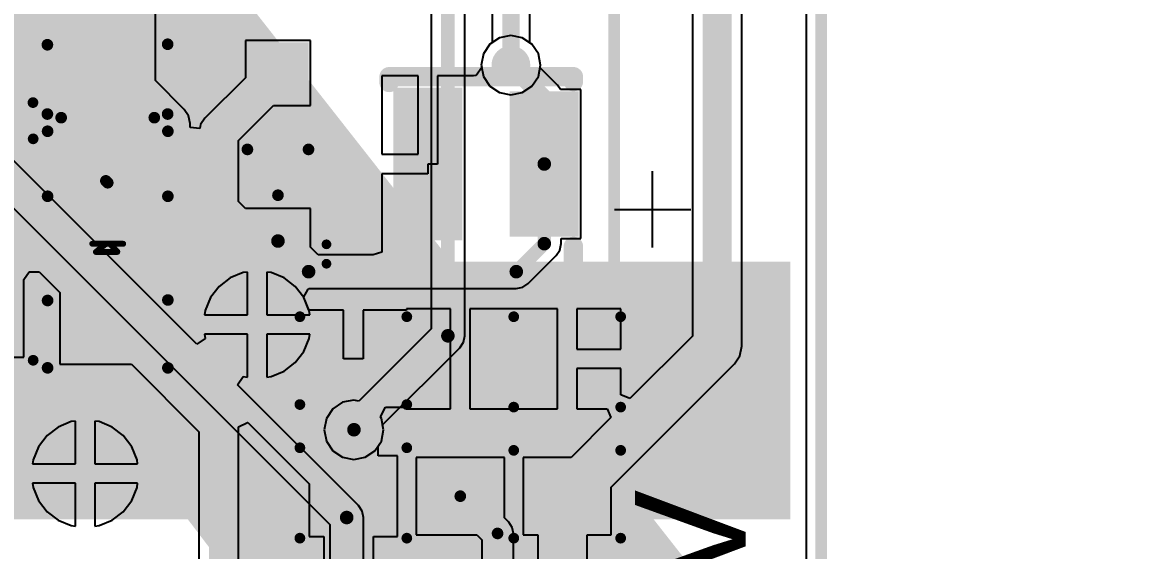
# Model space of a CAD drawing. Header units: millimetres. Extents: x -0.78 to 0.93, y -0.37 to 1.4.
# Drawn here: x 0.35 to 0.928, y 0.11 to 0.382 of the extents above; entities that cross this region are included whole.
import ezdxf

# ---------------------------------------------------------------- set-up
doc = ezdxf.new("R2010")
doc.units = ezdxf.units.MM
doc.header["$MEASUREMENT"] = 0
for name, color, linetype in [('BottomLayer', 5, 'Continuous'), ('BottomOverlay', 54, 'Continuous'), ('BottomSolder', 6, 'Continuous'), ('TopLayer', 1, 'Continuous'), ('TopOverlay', 2, 'Continuous'), ('TopSolder', 216, 'Continuous'), ('ViaHoleLayer', 16, 'Continuous')]:
    doc.layers.add(name, color=color, linetype=linetype)

# ---------------------------------------------------------------- blocks, each defined once
blk = doc.blocks.new('0603__B_6')
at = {"layer": 'BottomLayer'}
for points in [[(-0.05043, 0.01772), (-0.02043, 0.01772), (-0.02043, -0.01772), (-0.05043, -0.01772)], [(0.01969, 0.01772), (0.05118, 0.01772), (0.05118, -0.01772), (0.01969, -0.01772)]]:
    blk.add_hatch(color=5, dxfattribs=at).paths.add_polyline_path(points)
at = {"layer": 'BottomSolder'}
for points in [[(-0.05443, 0.02172), (-0.01643, 0.02172), (-0.01643, -0.02172), (-0.05443, -0.02172)], [(0.01569, 0.02172), (0.05518, 0.02172), (0.05518, -0.02172), (0.01569, -0.02172)]]:
    blk.add_hatch(color=6, dxfattribs=at).paths.add_polyline_path(points)
at = {"layer": 'BottomOverlay', "const_width": 0.00551}
for points in [[(-0.05709, 0.02756), (-0.05709, -0.02756)], [(-0.05709, 0.02756), (0.05709, 0.02756)], [(0.05709, 0.02756), (0.05709, -0.02756)], [(-0.05709, -0.02756), (0.05709, -0.02756)]]:
    blk.add_lwpolyline(points, dxfattribs=at)
at = {"layer": 'BottomOverlay', "const_width": 0.00276}
for points in [[(-0.05847, 0.02756, 1), (-0.05571, 0.02756, 1)], [(-0.05847, 0.02756, 1), (-0.05571, 0.02756, 1)], [(0.05571, 0.02756, 1), (0.05847, 0.02756, 1)], [(0.05571, 0.02756, 1), (0.05847, 0.02756, 1)], [(-0.05847, -0.02756, 1), (-0.05571, -0.02756, 1)], [(-0.05847, -0.02756, 1), (-0.05571, -0.02756, 1)], [(0.05571, -0.02756, 1), (0.05847, -0.02756, 1)], [(0.05571, -0.02756, 1), (0.05847, -0.02756, 1)]]:
    blk.add_lwpolyline(points, format="xyb", close=True, dxfattribs=at)
blk = doc.blocks.new('0603__B_7')
at = {"layer": 'BottomLayer'}
for points in [[(-0.05043, 0.01772), (-0.02043, 0.01772), (-0.02043, -0.01772), (-0.05043, -0.01772)], [(0.01969, 0.01772), (0.05118, 0.01772), (0.05118, -0.01772), (0.01969, -0.01772)]]:
    blk.add_hatch(color=5, dxfattribs=at).paths.add_polyline_path(points)
at = {"layer": 'BottomSolder'}
for points in [[(-0.05443, 0.02172), (-0.01643, 0.02172), (-0.01643, -0.02172), (-0.05443, -0.02172)], [(0.01569, 0.02172), (0.05518, 0.02172), (0.05518, -0.02172), (0.01569, -0.02172)]]:
    blk.add_hatch(color=6, dxfattribs=at).paths.add_polyline_path(points)
at = {"layer": 'BottomOverlay', "const_width": 0.00551}
for points in [[(-0.05709, 0.02756), (-0.01181, 0.02756)], [(-0.05709, 0.02756), (-0.05709, -0.02756)], [(0.01047, 0.02756), (0.05709, 0.02756)], [(0.05709, 0.02756), (0.05709, -0.02756)], [(-0.05709, -0.02756), (-0.01181, -0.02756)], [(0.01047, -0.02756), (0.05709, -0.02756)]]:
    blk.add_lwpolyline(points, dxfattribs=at)
at = {"layer": 'BottomOverlay', "const_width": 0.00276}
for points in [[(-0.05847, 0.02756, 1), (-0.05571, 0.02756, 1)], [(-0.05847, 0.02756, 1), (-0.05571, 0.02756, 1)], [(-0.01319, 0.02756, 1), (-0.01043, 0.02756, 1)], [(0.0091, 0.02756, 1), (0.01185, 0.02756, 1)], [(0.05571, 0.02756, 1), (0.05847, 0.02756, 1)], [(0.05571, 0.02756, 1), (0.05847, 0.02756, 1)], [(-0.05847, -0.02756, 1), (-0.05571, -0.02756, 1)], [(-0.05847, -0.02756, 1), (-0.05571, -0.02756, 1)], [(-0.01319, -0.02756, 1), (-0.01043, -0.02756, 1)], [(0.0091, -0.02756, 1), (0.01185, -0.02756, 1)], [(0.05571, -0.02756, 1), (0.05847, -0.02756, 1)], [(0.05571, -0.02756, 1), (0.05847, -0.02756, 1)]]:
    blk.add_lwpolyline(points, format="xyb", close=True, dxfattribs=at)
blk = doc.blocks.new('0603__B_8')
at = {"layer": 'BottomLayer'}
for points in [[(-0.05043, 0.01772), (-0.02043, 0.01772), (-0.02043, -0.01772), (-0.05043, -0.01772)], [(0.01969, 0.01772), (0.05118, 0.01772), (0.05118, -0.01772), (0.01969, -0.01772)]]:
    blk.add_hatch(color=5, dxfattribs=at).paths.add_polyline_path(points)
at = {"layer": 'BottomSolder'}
for points in [[(-0.05443, 0.02172), (-0.01643, 0.02172), (-0.01643, -0.02172), (-0.05443, -0.02172)], [(0.01569, 0.02172), (0.05518, 0.02172), (0.05518, -0.02172), (0.01569, -0.02172)]]:
    blk.add_hatch(color=6, dxfattribs=at).paths.add_polyline_path(points)
at = {"layer": 'BottomOverlay', "const_width": 0.00551}
for points in [[(-0.05709, -0.02756), (-0.05709, 0.02756)], [(-0.01181, 0.02756), (-0.05709, 0.02756)], [(0.05709, 0.02756), (0.01047, 0.02756)], [(0.05709, -0.02756), (0.05709, 0.02756)], [(-0.01181, -0.02756), (-0.05709, -0.02756)], [(0.05709, -0.02756), (0.01047, -0.02756)]]:
    blk.add_lwpolyline(points, dxfattribs=at)
at = {"layer": 'BottomOverlay', "const_width": 0.00276}
for points in [[(-0.05847, 0.02756, 1), (-0.05571, 0.02756, 1)], [(-0.05847, 0.02756, 1), (-0.05571, 0.02756, 1)], [(-0.01319, 0.02756, 1), (-0.01043, 0.02756, 1)], [(0.0091, 0.02756, 1), (0.01185, 0.02756, 1)], [(0.05571, 0.02756, 1), (0.05847, 0.02756, 1)], [(0.05571, 0.02756, 1), (0.05847, 0.02756, 1)], [(-0.05847, -0.02756, 1), (-0.05571, -0.02756, 1)], [(-0.05847, -0.02756, 1), (-0.05571, -0.02756, 1)], [(-0.01319, -0.02756, 1), (-0.01043, -0.02756, 1)], [(0.0091, -0.02756, 1), (0.01185, -0.02756, 1)], [(0.05571, -0.02756, 1), (0.05847, -0.02756, 1)], [(0.05571, -0.02756, 1), (0.05847, -0.02756, 1)]]:
    blk.add_lwpolyline(points, format="xyb", close=True, dxfattribs=at)
blk = doc.blocks.new('SOD323_1N4148WS_B_31')
at = {"layer": 'BottomLayer'}
for points in [[(-0.05512, 0.01181), (-0.0315, 0.01181), (-0.0315, -0.01181), (-0.05512, -0.01181)], [(0.0315, 0.01181), (0.05512, 0.01181), (0.05512, -0.01181), (0.0315, -0.01181)]]:
    blk.add_hatch(color=5, dxfattribs=at).paths.add_polyline_path(points)
at = {"layer": 'BottomSolder'}
for points in [[(-0.05912, 0.01581), (-0.0275, 0.01581), (-0.0275, -0.01581), (-0.05912, -0.01581)], [(0.0275, 0.01581), (0.05912, 0.01581), (0.05912, -0.01581), (0.0275, -0.01581)]]:
    blk.add_hatch(color=6, dxfattribs=at).paths.add_polyline_path(points)
at = {"layer": 'BottomOverlay', "const_width": 0.006}
for points in [[(0.00394, 0.01575), (-0.01969, 0)], [(0.00394, 0.01575), (0.00394, -0.01575)], [(-0.01969, 0), (0.00394, -0.01575)]]:
    blk.add_lwpolyline(points, dxfattribs=at)
at = {"layer": 'BottomOverlay'}
for points, const_width in [([(0.00244, 0.01575, 1), (0.00544, 0.01575, 1)], 0.003), ([(0.00244, 0.01575, 1), (0.00544, 0.01575, 1)], 0.003), ([(-0.02118, 0, 1), (-0.01818, 0, 1)], 0.003), ([(-0.02118, 0, 1), (-0.01818, 0, 1)], 0.003), ([(0.00244, -0.01575, 1), (0.00544, -0.01575, 1)], 0.003), ([(0.00244, -0.01575, 1), (0.00544, -0.01575, 1)], 0.003), ([(-0.045, -0.025, 1), (-0.055, -0.025, 1)], 0.005), ([(-0.05625, -0.025, 1), (-0.05375, -0.025, 1)], 0.0025), ([(-0.04625, -0.025, 1), (-0.04375, -0.025, 1)], 0.0025)]:
    blk.add_lwpolyline(points, format="xyb", close=True, dxfattribs=dict(at, const_width=const_width))
blk = doc.blocks.new('MS621FE_FL11E_B_32')
at = {"layer": 'BottomLayer'}
for points in [[(0.1065, 0.04378), (0.17736, 0.04378), (0.17736, 0.01622), (0.1065, 0.01622)], [(0.10847, -0.01622), (0.17539, -0.01622), (0.17539, -0.04378), (0.10847, -0.04378)]]:
    blk.add_hatch(color=5, dxfattribs=at).paths.add_polyline_path(points)
at = {"layer": 'BottomSolder'}
for points in [[(0.1025, 0.04778), (0.18136, 0.04778), (0.18136, 0.01222), (0.1025, 0.01222)], [(0.10447, -0.01222), (0.17939, -0.01222), (0.17939, -0.04778), (0.10447, -0.04778)]]:
    blk.add_hatch(color=6, dxfattribs=at).paths.add_polyline_path(points)
at = {"layer": 'BottomOverlay'}
for p, q in [((0.11855, -0.06614), (0.11855, -0.1055)), ((0.09887, -0.08582), (0.13823, -0.08582))]:
    blk.add_line(p, q, dxfattribs=at)
at = {"layer": 'BottomOverlay', "const_width": 0.01}
for points in [[(0.06693, 0.05), (0.09989, 0.05)], [(0.18397, 0.05), (0.18693, 0.05)], [(0.18693, 0.05), (0.18693, -0.045)], [(0.07193, -0.045), (0.09933, -0.045)], [(0.09933, -0.045), (0.09945, -0.045)], [(0.18441, -0.045), (0.18693, -0.045)]]:
    blk.add_lwpolyline(points, dxfattribs=at)
at = {"layer": 'BottomOverlay', "const_width": 0.005}
for points in [[(0.06443, 0.05, 1), (0.06943, 0.05, 1)], [(0.09739, 0.05, 1), (0.10239, 0.05, 1)], [(0.18147, 0.05, 1), (0.18647, 0.05, 1)], [(0.18443, 0.05, 1), (0.18943, 0.05, 1)], [(0.18443, 0.05, 1), (0.18943, 0.05, 1)], [(0.06943, -0.045, 1), (0.07443, -0.045, 1)], [(0.09683, -0.045, 1), (0.10183, -0.045, 1)], [(0.09683, -0.045, 1), (0.10183, -0.045, 1)], [(0.09695, -0.045, 1), (0.10195, -0.045, 1)], [(0.18191, -0.045, 1), (0.18691, -0.045, 1)], [(0.18443, -0.045, 1), (0.18943, -0.045, 1)], [(0.18443, -0.045, 1), (0.18943, -0.045, 1)]]:
    blk.add_lwpolyline(points, format="xyb", close=True, dxfattribs=at)
blk = doc.blocks.new('1_69_OLED_38')
at = {"layer": 'TopOverlay', "const_width": 0.006}
for points in [[(0.76125, -0.41423), (0.76125, 0.88498)], [(0.65456, -0.25502), (0.65456, 0.80262)]]:
    blk.add_lwpolyline(points, dxfattribs=at)
blk = doc.blocks.new('0603LED_B_39')
at = {"layer": 'BottomLayer'}
for points in [[(-0.05512, 0.01969), (-0.01181, 0.01969), (-0.01181, -0.01969), (-0.05512, -0.01969)], [(0.01181, 0.01969), (0.05512, 0.01969), (0.05512, -0.01969), (0.01181, -0.01969)]]:
    blk.add_hatch(color=5, dxfattribs=at).paths.add_polyline_path(points)
at = {"layer": 'BottomSolder'}
for points in [[(-0.05912, 0.02369), (-0.00781, 0.02369), (-0.00781, -0.02369), (-0.05912, -0.02369)], [(0.00781, 0.02369), (0.05912, 0.02369), (0.05912, -0.02369), (0.00781, -0.02369)]]:
    blk.add_hatch(color=6, dxfattribs=at).paths.add_polyline_path(points)
at = {"layer": 'BottomOverlay'}
for points, const_width in [([(-0.062, 0.031), (-0.02727, 0.031)], 0.006), ([(-0.062, 0.031), (-0.062, -0.031)], 0.006), ([(0.02647, 0.031), (0.06, 0.031)], 0.006), ([(0.06, 0.031), (0.067, 0.024)], 0.006), ([(0.067, 0.024), (0.067, -0.024)], 0.006), ([(-0.00224, 0.00614), (0.00162, 0.00132)], 0.003), ([(-0.00224, 0.00614), (-0.00224, -0.00492)], 0.003), ([(0.002, 0.008), (0.002, -0.008)], 0.003), ([(0.00188, -0.00104), (-0.002, -0.00492)], 0.003), ([(0.067, -0.024), (0.06, -0.031)], 0.006), ([(-0.062, -0.031), (-0.027, -0.031)], 0.006), ([(0.02647, -0.031), (0.06, -0.031)], 0.006)]:
    blk.add_lwpolyline(points, dxfattribs=dict(at, const_width=const_width))
for points, const_width in [([(-0.0635, 0.031, 1), (-0.0605, 0.031, 1)], 0.003), ([(-0.0635, 0.031, 1), (-0.0605, 0.031, 1)], 0.003), ([(-0.02877, 0.031, 1), (-0.02577, 0.031, 1)], 0.003), ([(0.02497, 0.031, 1), (0.02797, 0.031, 1)], 0.003), ([(0.0585, 0.031, 1), (0.0615, 0.031, 1)], 0.003), ([(0.0585, 0.031, 1), (0.0615, 0.031, 1)], 0.003), ([(0.0655, 0.024, 1), (0.0685, 0.024, 1)], 0.003), ([(0.0655, 0.024, 1), (0.0685, 0.024, 1)], 0.003), ([(-0.00299, 0.00614, 1), (-0.00149, 0.00614, 1)], 0.0015), ([(-0.00299, 0.00614, 1), (-0.00149, 0.00614, 1)], 0.0015), ([(0.00125, 0.008, 1), (0.00275, 0.008, 1)], 0.0015), ([(0.00087, 0.00132, 1), (0.00237, 0.00132, 1)], 0.0015), ([(0.00113, -0.00104, 1), (0.00263, -0.00104, 1)], 0.0015), ([(-0.00299, -0.00492, 1), (-0.00149, -0.00492, 1)], 0.0015), ([(-0.00275, -0.00492, 1), (-0.00125, -0.00492, 1)], 0.0015), ([(0.00125, -0.008, 1), (0.00275, -0.008, 1)], 0.0015), ([(0.0655, -0.024, 1), (0.0685, -0.024, 1)], 0.003), ([(0.0655, -0.024, 1), (0.0685, -0.024, 1)], 0.003), ([(-0.0635, -0.031, 1), (-0.0605, -0.031, 1)], 0.003), ([(-0.0635, -0.031, 1), (-0.0605, -0.031, 1)], 0.003), ([(-0.0285, -0.031, 1), (-0.0255, -0.031, 1)], 0.003), ([(0.02497, -0.031, 1), (0.02797, -0.031, 1)], 0.003), ([(0.0585, -0.031, 1), (0.0615, -0.031, 1)], 0.003), ([(0.0585, -0.031, 1), (0.0615, -0.031, 1)], 0.003)]:
    blk.add_lwpolyline(points, format="xyb", close=True, dxfattribs=dict(at, const_width=const_width))
blk = doc.blocks.new('0603R_B_40')
at = {"layer": 'BottomLayer'}
for points in [[(-0.05043, 0.01772), (-0.02043, 0.01772), (-0.02043, -0.01772), (-0.05043, -0.01772)], [(0.01969, 0.01772), (0.05118, 0.01772), (0.05118, -0.01772), (0.01969, -0.01772)]]:
    blk.add_hatch(color=5, dxfattribs=at).paths.add_polyline_path(points)
at = {"layer": 'BottomSolder'}
for points in [[(-0.05443, 0.02172), (-0.01643, 0.02172), (-0.01643, -0.02172), (-0.05443, -0.02172)], [(0.01569, 0.02172), (0.05518, 0.02172), (0.05518, -0.02172), (0.01569, -0.02172)]]:
    blk.add_hatch(color=6, dxfattribs=at).paths.add_polyline_path(points)
at = {"layer": 'BottomOverlay', "const_width": 0.00551}
for points in [[(-0.05709, 0.02756), (0.05709, 0.02756)], [(-0.05709, 0.02756), (-0.05709, -0.02756)], [(0.05709, 0.02756), (0.05709, -0.02756)], [(-0.05709, -0.02756), (0.05709, -0.02756)]]:
    blk.add_lwpolyline(points, dxfattribs=at)
at = {"layer": 'BottomOverlay', "const_width": 0.00276}
for points in [[(-0.05847, 0.02756, 1), (-0.05571, 0.02756, 1)], [(-0.05847, 0.02756, 1), (-0.05571, 0.02756, 1)], [(0.05571, 0.02756, 1), (0.05847, 0.02756, 1)], [(0.05571, 0.02756, 1), (0.05847, 0.02756, 1)], [(-0.05847, -0.02756, 1), (-0.05571, -0.02756, 1)], [(-0.05847, -0.02756, 1), (-0.05571, -0.02756, 1)], [(0.05571, -0.02756, 1), (0.05847, -0.02756, 1)], [(0.05571, -0.02756, 1), (0.05847, -0.02756, 1)]]:
    blk.add_lwpolyline(points, format="xyb", close=True, dxfattribs=at)
blk = doc.blocks.new('0603LED_B_63')
at = {"layer": 'BottomLayer'}
for points in [[(-0.05512, 0.01969), (-0.01181, 0.01969), (-0.01181, -0.01969), (-0.05512, -0.01969)], [(0.01181, 0.01969), (0.05512, 0.01969), (0.05512, -0.01969), (0.01181, -0.01969)]]:
    blk.add_hatch(color=5, dxfattribs=at).paths.add_polyline_path(points)
at = {"layer": 'BottomSolder'}
for points in [[(-0.05912, 0.02369), (-0.00781, 0.02369), (-0.00781, -0.02369), (-0.05912, -0.02369)], [(0.00781, 0.02369), (0.05912, 0.02369), (0.05912, -0.02369), (0.00781, -0.02369)]]:
    blk.add_hatch(color=6, dxfattribs=at).paths.add_polyline_path(points)
at = {"layer": 'BottomOverlay'}
for points, const_width in [([(-0.063, 0.031), (-0.063, -0.031)], 0.006), ([(-0.063, 0.031), (-0.02727, 0.031)], 0.006), ([(0.02647, 0.031), (0.06, 0.031)], 0.006), ([(0.06, 0.031), (0.067, 0.024)], 0.006), ([(0.067, 0.024), (0.067, -0.024)], 0.006), ([(-0.00224, 0.00614), (-0.00224, -0.00492)], 0.003), ([(-0.00224, 0.00614), (0.00162, 0.00132)], 0.003), ([(0.002, 0.008), (0.002, -0.008)], 0.003), ([(0.00188, -0.00104), (-0.002, -0.00492)], 0.003), ([(0.067, -0.024), (0.06, -0.031)], 0.006), ([(-0.063, -0.031), (-0.027, -0.031)], 0.006), ([(0.02647, -0.031), (0.06, -0.031)], 0.006)]:
    blk.add_lwpolyline(points, dxfattribs=dict(at, const_width=const_width))
for points, const_width in [([(-0.0645, 0.031, 1), (-0.0615, 0.031, 1)], 0.003), ([(-0.0645, 0.031, 1), (-0.0615, 0.031, 1)], 0.003), ([(-0.02877, 0.031, 1), (-0.02577, 0.031, 1)], 0.003), ([(0.02497, 0.031, 1), (0.02797, 0.031, 1)], 0.003), ([(0.0585, 0.031, 1), (0.0615, 0.031, 1)], 0.003), ([(0.0585, 0.031, 1), (0.0615, 0.031, 1)], 0.003), ([(0.0655, 0.024, 1), (0.0685, 0.024, 1)], 0.003), ([(0.0655, 0.024, 1), (0.0685, 0.024, 1)], 0.003), ([(-0.00299, 0.00614, 1), (-0.00149, 0.00614, 1)], 0.0015), ([(-0.00299, 0.00614, 1), (-0.00149, 0.00614, 1)], 0.0015), ([(0.00125, 0.008, 1), (0.00275, 0.008, 1)], 0.0015), ([(0.00087, 0.00132, 1), (0.00237, 0.00132, 1)], 0.0015), ([(0.00113, -0.00104, 1), (0.00263, -0.00104, 1)], 0.0015), ([(-0.00299, -0.00492, 1), (-0.00149, -0.00492, 1)], 0.0015), ([(-0.00275, -0.00492, 1), (-0.00125, -0.00492, 1)], 0.0015), ([(0.00125, -0.008, 1), (0.00275, -0.008, 1)], 0.0015), ([(0.0655, -0.024, 1), (0.0685, -0.024, 1)], 0.003), ([(0.0655, -0.024, 1), (0.0685, -0.024, 1)], 0.003), ([(-0.0645, -0.031, 1), (-0.0615, -0.031, 1)], 0.003), ([(-0.0645, -0.031, 1), (-0.0615, -0.031, 1)], 0.003), ([(-0.0285, -0.031, 1), (-0.0255, -0.031, 1)], 0.003), ([(0.02497, -0.031, 1), (0.02797, -0.031, 1)], 0.003), ([(0.0585, -0.031, 1), (0.0615, -0.031, 1)], 0.003), ([(0.0585, -0.031, 1), (0.0615, -0.031, 1)], 0.003)]:
    blk.add_lwpolyline(points, format="xyb", close=True, dxfattribs=dict(at, const_width=const_width))
blk = doc.blocks.new('0603R_B_64')
at = {"layer": 'BottomLayer'}
for points in [[(-0.05043, 0.01772), (-0.02043, 0.01772), (-0.02043, -0.01772), (-0.05043, -0.01772)], [(0.01969, 0.01772), (0.05118, 0.01772), (0.05118, -0.01772), (0.01969, -0.01772)]]:
    blk.add_hatch(color=5, dxfattribs=at).paths.add_polyline_path(points)
at = {"layer": 'BottomSolder'}
for points in [[(-0.05443, 0.02172), (-0.01643, 0.02172), (-0.01643, -0.02172), (-0.05443, -0.02172)], [(0.01569, 0.02172), (0.05518, 0.02172), (0.05518, -0.02172), (0.01569, -0.02172)]]:
    blk.add_hatch(color=6, dxfattribs=at).paths.add_polyline_path(points)
at = {"layer": 'BottomOverlay', "const_width": 0.00551}
for points in [[(-0.05709, 0.02756), (0.05709, 0.02756)], [(-0.05709, 0.02756), (-0.05709, -0.02756)], [(0.05709, 0.02756), (0.05709, -0.02756)], [(-0.05709, -0.02756), (0.05709, -0.02756)]]:
    blk.add_lwpolyline(points, dxfattribs=at)
at = {"layer": 'BottomOverlay', "const_width": 0.00276}
for points in [[(-0.05847, 0.02756, 1), (-0.05571, 0.02756, 1)], [(-0.05847, 0.02756, 1), (-0.05571, 0.02756, 1)], [(0.05571, 0.02756, 1), (0.05847, 0.02756, 1)], [(0.05571, 0.02756, 1), (0.05847, 0.02756, 1)], [(-0.05847, -0.02756, 1), (-0.05571, -0.02756, 1)], [(-0.05847, -0.02756, 1), (-0.05571, -0.02756, 1)], [(0.05571, -0.02756, 1), (0.05847, -0.02756, 1)], [(0.05571, -0.02756, 1), (0.05847, -0.02756, 1)]]:
    blk.add_lwpolyline(points, format="xyb", close=True, dxfattribs=at)

msp = doc.modelspace()

# ---------------------------------------------------------------- hatches: boundary and pattern name
at = {"layer": 'BottomLayer'}
h = msp.add_hatch(color=5, dxfattribs=at)
edge = h.paths.add_edge_path()
edge.add_arc((0.60138, 0.36024), 0.01, 0, 360)
h = msp.add_hatch(color=5, dxfattribs=at)
edge = h.paths.add_edge_path()
edge.add_arc((0.47056, 0.22647), 0.0175, 0, 360)
h = msp.add_hatch(color=5, dxfattribs=at)
edge = h.paths.add_edge_path()
edge.add_arc((0.52047, 0.17224), 0.01, 0, 360)
h = msp.add_hatch(color=5, dxfattribs=at)
edge = h.paths.add_edge_path()
edge.add_arc((0.38189, 0.14961), 0.0175, 0, 360)
at = {"layer": 'BottomSolder'}
h = msp.add_hatch(color=6, dxfattribs=at)
edge = h.paths.add_edge_path()
edge.add_arc((0.47056, 0.22647), 0.0215, 0, 360)
h = msp.add_hatch(color=6, dxfattribs=at)
edge = h.paths.add_edge_path()
edge.add_arc((0.38189, 0.14961), 0.0215, 0, 360)
at = {"layer": 'TopLayer'}
h = msp.add_hatch(color=1, dxfattribs=at)
edge = h.paths.add_edge_path()
edge.add_arc((0.60138, 0.36024), 0.01, 0, 360)
h = msp.add_hatch(color=1, dxfattribs=at)
edge = h.paths.add_edge_path()
edge.add_arc((0.47056, 0.22647), 0.0175, 0, 360)
h = msp.add_hatch(color=1, dxfattribs=at)
edge = h.paths.add_edge_path()
edge.add_arc((0.52047, 0.17224), 0.01, 0, 360)
h = msp.add_hatch(color=1, dxfattribs=at)
edge = h.paths.add_edge_path()
edge.add_arc((0.38189, 0.14961), 0.0175, 0, 360)
at = {"layer": 'TopSolder'}
h = msp.add_hatch(color=216, dxfattribs=at)
edge = h.paths.add_edge_path()
edge.add_arc((0.47056, 0.22647), 0.0215, 0, 360)
h = msp.add_hatch(color=216, dxfattribs=at)
edge = h.paths.add_edge_path()
edge.add_arc((0.38189, 0.14961), 0.0215, 0, 360)
at = {"layer": 'ViaHoleLayer'}
h = msp.add_hatch(color=16, dxfattribs=at)
edge = h.paths.add_edge_path()
edge.add_arc((0.60138, 0.36024), 0.006, 0, 360)
h = msp.add_hatch(color=16, dxfattribs=at)
edge = h.paths.add_edge_path()
edge.add_arc((0.47056, 0.22647), 0.01, 0, 360)
h = msp.add_hatch(color=16, dxfattribs=at)
edge = h.paths.add_edge_path()
edge.add_arc((0.52047, 0.17224), 0.006, 0, 360)
h = msp.add_hatch(color=16, dxfattribs=at)
edge = h.paths.add_edge_path()
edge.add_arc((0.38189, 0.14961), 0.01, 0, 360)

# ---------------------------------------------------------------- linework, layer by layer
at = {"layer": 'BottomLayer'}
for p, q in [((0.75365, 0.9259), (0.75365, -0.357)), ((0.72042, 0.21527), (0.72042, 0.4626)), ((0.69493, 0.39427), (0.69493, 0.22055)), ((0.41812, 0.35231), (0.41812, 0.3912)), ((0.49811, 0.37296), (0.46449, 0.37296)), ((0.46449, 0.37296), (0.46449, 0.35376)), ((0.49811, 0.33934), (0.49811, 0.37296)), ((0.59056, 0.37105), (0.58725, 0.36609)), ((0.59553, 0.37437), (0.59056, 0.37105)), ((0.60138, 0.37553), (0.59553, 0.37437)), ((0.60723, 0.37437), (0.60138, 0.37553)), ((0.61219, 0.37105), (0.60723, 0.37437)), ((0.61551, 0.36609), (0.61219, 0.37105)), ((0.58725, 0.36609), (0.58608, 0.36024)), ((0.61667, 0.36024), (0.61551, 0.36609)), ((0.58633, 0.35902), (0.58348, 0.35491)), ((0.58608, 0.36024), (0.58633, 0.35902)), ((0.61641, 0.35891), (0.61667, 0.36024)), ((0.62543, 0.34988), (0.61641, 0.35891)), ((0.46449, 0.35376), (0.44358, 0.33285)), ((0.55358, 0.35469), (0.5348, 0.35469)), ((0.5348, 0.35469), (0.5348, 0.31425)), ((0.55358, 0.31425), (0.55358, 0.35469)), ((0.58209, 0.35469), (0.56358, 0.35469)), ((0.56358, 0.35469), (0.56358, 0.30925)), ((0.58348, 0.35491), (0.58209, 0.35469)), ((0.433, 0.33743), (0.41812, 0.35231)), ((0.62688, 0.34772), (0.62543, 0.34988)), ((0.63736, 0.34772), (0.62688, 0.34772)), ((0.63736, 0.27079), (0.63736, 0.34772)), ((0.43521, 0.33412), (0.433, 0.33743)), ((0.46098, 0.32141), (0.47891, 0.33934)), ((0.47891, 0.33934), (0.49811, 0.33934)), ((0.43599, 0.33022), (0.43521, 0.33412)), ((0.43599, 0.32813), (0.43599, 0.33022)), ((0.44358, 0.33285), (0.44137, 0.32954)), ((0.44099, 0.32764), (0.43599, 0.32813)), ((0.44137, 0.32954), (0.44099, 0.32764)), ((0.46098, 0.2899), (0.46098, 0.32141)), ((0.5348, 0.31425), (0.55358, 0.31425)), ((0.56358, 0.30925), (0.55858, 0.30925)), ((0.55858, 0.30925), (0.55858, 0.30425)), ((0.55858, 0.30425), (0.5348, 0.30425)), ((0.5348, 0.30425), (0.5348, 0.26741)), ((0.46449, 0.28635), (0.46098, 0.2899)), ((0.49811, 0.28635), (0.46449, 0.28635)), ((0.49811, 0.26634), (0.49811, 0.28635)), ((0.50204, 0.26241), (0.49811, 0.26634)), ((0.5348, 0.26741), (0.5348, 0.26382)), ((0.62659, 0.26487), (0.62725, 0.26819)), ((0.62725, 0.26819), (0.62725, 0.27079)), ((0.62725, 0.27079), (0.63736, 0.27079)), ((0.53039, 0.26241), (0.50204, 0.26241)), ((0.5348, 0.26382), (0.53039, 0.26241)), ((0.61026, 0.24761), (0.62471, 0.26206)), ((0.62471, 0.26206), (0.62659, 0.26487)), ((0.35026, 0.2497), (0.35297, 0.25358)), ((0.35026, 0.2097), (0.35026, 0.2497)), ((0.35297, 0.25358), (0.35822, 0.25358)), ((0.35822, 0.25358), (0.36886, 0.24294)), ((0.36886, 0.24294), (0.36886, 0.20602)), ((0.49446, 0.2405), (0.49687, 0.24469)), ((0.49687, 0.24469), (0.49725, 0.24508)), ((0.49725, 0.24508), (0.60414, 0.24508)), ((0.60414, 0.24508), (0.60745, 0.24574)), ((0.60745, 0.24574), (0.61026, 0.24761)), ((0.49458, 0.24034), (0.49446, 0.2405)), ((0.49727, 0.23385), (0.49458, 0.24034)), ((0.51516, 0.23385), (0.49727, 0.23385)), ((0.51516, 0.20885), (0.51516, 0.23385)), ((0.54756, 0.23385), (0.52516, 0.23385)), ((0.52516, 0.23385), (0.52516, 0.20885)), ((0.57028, 0.2346), (0.54756, 0.2346)), ((0.54756, 0.2346), (0.54756, 0.23385)), ((0.57028, 0.20885), (0.57028, 0.2346)), ((0.62539, 0.2346), (0.58028, 0.2346)), ((0.58028, 0.2346), (0.58028, 0.20885)), ((0.62539, 0.20885), (0.62539, 0.2346)), ((0.65811, 0.2346), (0.63539, 0.2346)), ((0.63539, 0.2346), (0.63539, 0.21385)), ((0.65811, 0.21385), (0.65811, 0.2346)), ((0.69493, 0.22055), (0.66273, 0.18834)), ((0.71945, 0.21039), (0.72042, 0.21527)), ((0.33863, 0.2097), (0.35026, 0.2097)), ((0.52516, 0.20885), (0.51516, 0.20885)), ((0.57028, 0.1831), (0.57028, 0.20885)), ((0.58028, 0.20885), (0.58028, 0.1831)), ((0.62539, 0.1831), (0.62539, 0.20885)), ((0.63539, 0.21385), (0.65811, 0.21385)), ((0.71669, 0.20626), (0.71945, 0.21039)), ((0.36886, 0.20602), (0.40578, 0.20602)), ((0.40578, 0.20602), (0.44059, 0.17121)), ((0.65811, 0.20385), (0.63539, 0.20385)), ((0.63539, 0.20385), (0.63539, 0.1831)), ((0.65311, 0.14268), (0.71669, 0.20626)), ((0.65811, 0.19026), (0.65811, 0.20385)), ((0.66273, 0.18834), (0.65811, 0.19026)), ((0.5341, 0.17885), (0.53677, 0.18385)), ((0.53677, 0.18385), (0.54756, 0.18385)), ((0.54756, 0.18385), (0.54756, 0.1831)), ((0.54756, 0.1831), (0.57028, 0.1831)), ((0.58028, 0.1831), (0.62539, 0.1831)), ((0.63539, 0.1831), (0.65095, 0.1831)), ((0.65095, 0.1831), (0.65287, 0.17848)), ((0.36802, 0.17363), (0.36228, 0.16922)), ((0.37471, 0.1764), (0.36802, 0.17363)), ((0.37689, 0.17669), (0.37471, 0.1764)), ((0.37689, 0.15461), (0.37689, 0.17669)), ((0.38907, 0.1764), (0.38689, 0.17669)), ((0.38689, 0.17669), (0.38689, 0.15461)), ((0.39576, 0.17363), (0.38907, 0.1764)), ((0.4015, 0.16922), (0.39576, 0.17363)), ((0.46098, 0.1737), (0.46559, 0.17593)), ((0.46098, -0.03916), (0.46098, 0.1737)), ((0.46559, 0.17593), (0.4658, 0.17596)), ((0.4658, 0.17596), (0.49744, 0.14431)), ((0.5346, 0.1781), (0.5341, 0.17885)), ((0.53577, 0.17224), (0.5346, 0.1781)), ((0.65287, 0.17848), (0.63237, 0.15798)), ((0.36228, 0.16922), (0.35787, 0.16347)), ((0.40591, 0.16347), (0.4015, 0.16922)), ((0.44059, 0.17121), (0.44059, 0.05314)), ((0.5346, 0.16639), (0.53577, 0.17224)), ((0.35787, 0.16347), (0.3551, 0.15679)), ((0.40868, 0.15679), (0.40591, 0.16347)), ((0.5329, 0.16385), (0.5346, 0.16639)), ((0.5329, 0.15873), (0.5329, 0.16385)), ((0.3551, 0.15679), (0.35481, 0.15461)), ((0.40897, 0.15461), (0.40868, 0.15679)), ((0.54287, 0.15873), (0.5329, 0.15873)), ((0.54287, 0.11724), (0.54287, 0.15873)), ((0.59799, 0.15798), (0.55256, 0.15798)), ((0.55256, 0.15798), (0.55256, 0.11798)), ((0.59799, 0.1268), (0.59799, 0.15798)), ((0.63237, 0.15798), (0.60768, 0.15798)), ((0.60768, 0.15798), (0.60768, 0.11798)), ((0.35481, 0.15461), (0.37689, 0.15461)), ((0.38689, 0.15461), (0.40897, 0.15461)), ((0.37689, 0.14461), (0.35481, 0.14461)), ((0.35481, 0.14461), (0.3551, 0.14243)), ((0.37689, 0.12253), (0.37689, 0.14461)), ((0.40897, 0.14461), (0.38689, 0.14461)), ((0.38689, 0.14461), (0.38689, 0.12253)), ((0.40868, 0.14243), (0.40897, 0.14461)), ((0.3551, 0.14243), (0.35787, 0.13574)), ((0.40591, 0.13574), (0.40868, 0.14243)), ((0.49744, 0.14431), (0.49744, 0.11724)), ((0.65311, 0.11798), (0.65311, 0.14268)), ((0.35787, 0.13574), (0.36228, 0.12999)), ((0.4015, 0.12999), (0.40591, 0.13574)), ((0.36228, 0.12999), (0.36802, 0.12559)), ((0.39576, 0.12559), (0.4015, 0.12999)), ((0.36802, 0.12559), (0.37471, 0.12281)), ((0.37471, 0.12281), (0.37689, 0.12253)), ((0.38689, 0.12253), (0.38907, 0.12281)), ((0.38907, 0.12281), (0.39576, 0.12559)), ((0.60026, 0.12454), (0.59799, 0.1268)), ((0.60202, 0.12189), (0.60026, 0.12454)), ((0.60026, 0.12454), (0.60026, 0.12454)), ((0.60264, 0.11877), (0.60202, 0.12189)), ((0.49744, 0.11724), (0.50497, 0.11724)), ((0.50497, 0.11724), (0.50497, 0.09457)), ((0.53046, 0.09457), (0.53046, 0.11724)), ((0.53046, 0.11724), (0.54287, 0.11724)), ((0.55256, 0.11798), (0.58374, 0.11798)), ((0.58374, 0.11798), (0.58633, 0.11539)), ((0.60264, 0.09931), (0.60264, 0.11877)), ((0.60264, 0.11877), (0.60264, 0.11877)), ((0.60768, 0.11798), (0.61521, 0.11798)), ((0.61521, 0.11798), (0.61521, 0.0981)), ((0.6407, 0.09457), (0.6407, 0.11798)), ((0.6407, 0.11798), (0.65311, 0.11798)), ((0.58633, 0.11539), (0.58633, 0.05659))]:
    msp.add_line(p, q, dxfattribs=at)
for points, const_width in [([(0.70768, 0.21527), (0.70768, 0.4626)], 0.015), ([(0.36035, 0.39764), (0.39344, 0.36455)], 0.01), ([(0.39344, 0.36258), (0.39344, 0.36455)], 0.01), ([(0.39344, 0.36258), (0.42579, 0.33022)], 0.01), ([(0.60138, 0.36024), (0.61858, 0.34303)], 0.009), ([(0.45079, 0.32564), (0.4813, 0.35615)], 0.01), ([(0.61858, 0.30925), (0.61858, 0.34303)], 0.009), ([(0.42579, 0.26492), (0.42579, 0.33022)], 0.01), ([(0.45079, 0.26575), (0.45079, 0.32564)], 0.01), ([(0.61858, 0.26819), (0.61858, 0.30925)], 0.007), ([(0.32755, 0.30057), (0.39258, 0.30057)], 0.006), ([(0.39258, 0.30057), (0.39355, 0.2996)], 0.006), ([(0.4813, 0.26954), (0.49709, 0.25374)], 0.007), ([(0.25197, 0.26378), (0.36244, 0.26378)], 0.01), ([(0.36244, 0.26378), (0.39355, 0.23267)], 0.01), ([(0.39355, 0.23267), (0.42579, 0.26492)], 0.01), ([(0.43307, 0.24803), (0.45079, 0.26575)], 0.01), ([(0.60414, 0.25374), (0.61858, 0.26819)], 0.007), ([(0.49709, 0.25374), (0.60414, 0.25374)], 0.007), ([(0.43307, 0.2231), (0.43307, 0.24803)], 0.01), ([(0.39355, 0.23267), (0.45079, 0.17543)], 0.01), ([(0.43307, 0.2231), (0.51819, 0.13798)], 0.01), ([(0.63039, 0.13798), (0.70768, 0.21527)], 0.015), ([(0.45079, -0.04338), (0.45079, 0.17543)], 0.01), ([(0.52016, 0.17193), (0.52047, 0.17224)], 0.015), ([(0.52016, 0.13798), (0.52016, 0.17193)], 0.015), ([(0.51772, 0.13554), (0.52016, 0.13798)], 0.015), ([(0.62795, 0.13554), (0.63039, 0.13798)], 0.015), ([(0.51772, 0.07874), (0.51772, 0.13554)], 0.015), ([(0.51819, 0.13798), (0.52016, 0.13798)], 0.01), ([(0.57528, 0.13798), (0.59449, 0.11877)], 0.006), ([(0.62795, 0.07874), (0.62795, 0.13554)], 0.015), ([(0.59449, 0.02067), (0.59449, 0.11877)], 0.006)]:
    msp.add_lwpolyline(points, dxfattribs=dict(at, const_width=const_width))
for points, const_width in [([(0.39094, 0.36455, 1), (0.39594, 0.36455, 1)], 0.005), ([(0.39094, 0.36455, 1), (0.39594, 0.36455, 1)], 0.005), ([(0.39094, 0.36258, 1), (0.39594, 0.36258, 1)], 0.005), ([(0.39094, 0.36258, 1), (0.39594, 0.36258, 1)], 0.005), ([(0.59913, 0.36024, 1), (0.60363, 0.36024, 1)], 0.0045), ([(0.4788, 0.35615, 1), (0.4838, 0.35615, 1)], 0.005), ([(0.61633, 0.34303, 1), (0.62083, 0.34303, 1)], 0.0045), ([(0.61633, 0.34303, 1), (0.62083, 0.34303, 1)], 0.0045), ([(0.42329, 0.33022, 1), (0.42829, 0.33022, 1)], 0.005), ([(0.42329, 0.33022, 1), (0.42829, 0.33022, 1)], 0.005), ([(0.44829, 0.32564, 1), (0.45329, 0.32564, 1)], 0.005), ([(0.44829, 0.32564, 1), (0.45329, 0.32564, 1)], 0.005), ([(0.61633, 0.30925, 1), (0.62083, 0.30925, 1)], 0.0045), ([(0.61683, 0.30925, 1), (0.62033, 0.30925, 1)], 0.0035), ([(0.39108, 0.30057, 1), (0.39408, 0.30057, 1)], 0.003), ([(0.39108, 0.30057, 1), (0.39408, 0.30057, 1)], 0.003), ([(0.39205, 0.2996, 1), (0.39505, 0.2996, 1)], 0.003), ([(0.47955, 0.26954, 1), (0.48305, 0.26954, 1)], 0.0035), ([(0.35994, 0.26378, 1), (0.36494, 0.26378, 1)], 0.005), ([(0.35994, 0.26378, 1), (0.36494, 0.26378, 1)], 0.005), ([(0.42329, 0.26492, 1), (0.42829, 0.26492, 1)], 0.005), ([(0.42329, 0.26492, 1), (0.42829, 0.26492, 1)], 0.005), ([(0.44829, 0.26575, 1), (0.45329, 0.26575, 1)], 0.005), ([(0.44829, 0.26575, 1), (0.45329, 0.26575, 1)], 0.005), ([(0.61683, 0.26819, 1), (0.62033, 0.26819, 1)], 0.0035), ([(0.61683, 0.26819, 1), (0.62033, 0.26819, 1)], 0.0035), ([(0.49534, 0.25374, 1), (0.49884, 0.25374, 1)], 0.0035), ([(0.49534, 0.25374, 1), (0.49884, 0.25374, 1)], 0.0035), ([(0.60239, 0.25374, 1), (0.60589, 0.25374, 1)], 0.0035), ([(0.60239, 0.25374, 1), (0.60589, 0.25374, 1)], 0.0035), ([(0.43057, 0.24803, 1), (0.43557, 0.24803, 1)], 0.005), ([(0.43057, 0.24803, 1), (0.43557, 0.24803, 1)], 0.005), ([(0.39105, 0.23267, 1), (0.39605, 0.23267, 1)], 0.005), ([(0.39105, 0.23267, 1), (0.39605, 0.23267, 1)], 0.005), ([(0.39105, 0.23267, 1), (0.39605, 0.23267, 1)], 0.005), ([(0.43057, 0.2231, 1), (0.43557, 0.2231, 1)], 0.005), ([(0.43057, 0.2231, 1), (0.43557, 0.2231, 1)], 0.005), ([(0.70393, 0.21527, 1), (0.71143, 0.21527, 1)], 0.0075), ([(0.70393, 0.21527, 1), (0.71143, 0.21527, 1)], 0.0075), ([(0.44829, 0.17543, 1), (0.45329, 0.17543, 1)], 0.005), ([(0.44829, 0.17543, 1), (0.45329, 0.17543, 1)], 0.005), ([(0.51641, 0.17193, 1), (0.52391, 0.17193, 1)], 0.0075), ([(0.51641, 0.17193, 1), (0.52391, 0.17193, 1)], 0.0075), ([(0.51672, 0.17224, 1), (0.52422, 0.17224, 1)], 0.0075), ([(0.51641, 0.13798, 1), (0.52391, 0.13798, 1)], 0.0075), ([(0.51641, 0.13798, 1), (0.52391, 0.13798, 1)], 0.0075), ([(0.62664, 0.13798, 1), (0.63414, 0.13798, 1)], 0.0075), ([(0.62664, 0.13798, 1), (0.63414, 0.13798, 1)], 0.0075), ([(0.51397, 0.13554, 1), (0.52147, 0.13554, 1)], 0.0075), ([(0.51397, 0.13554, 1), (0.52147, 0.13554, 1)], 0.0075), ([(0.51569, 0.13798, 1), (0.52069, 0.13798, 1)], 0.005), ([(0.51569, 0.13798, 1), (0.52069, 0.13798, 1)], 0.005), ([(0.51766, 0.13798, 1), (0.52266, 0.13798, 1)], 0.005), ([(0.57378, 0.13798, 1), (0.57678, 0.13798, 1)], 0.003), ([(0.6242, 0.13554, 1), (0.6317, 0.13554, 1)], 0.0075), ([(0.6242, 0.13554, 1), (0.6317, 0.13554, 1)], 0.0075), ([(0.59299, 0.11877, 1), (0.59599, 0.11877, 1)], 0.003), ([(0.59299, 0.11877, 1), (0.59599, 0.11877, 1)], 0.003)]:
    msp.add_lwpolyline(points, format="xyb", close=True, dxfattribs=dict(at, const_width=const_width))
at = {"layer": 'TopLayer'}
for p, q in [((0.75365, 0.9259), (0.75365, -0.357)), ((0.61106, 0.3718), (0.61106, 0.76673)), ((0.59169, 0.76272), (0.59169, 0.3718)), ((0.57756, 0.22067), (0.57756, 0.59646)), ((0.56023, 0.59287), (0.56023, 0.22426)), ((0.59056, 0.37105), (0.58725, 0.36609)), ((0.59169, 0.3718), (0.59056, 0.37105)), ((0.61219, 0.37105), (0.61106, 0.3718)), ((0.61551, 0.36609), (0.61219, 0.37105)), ((0.58725, 0.36609), (0.58608, 0.36024)), ((0.61667, 0.36024), (0.61551, 0.36609)), ((0.58608, 0.36024), (0.58725, 0.35438)), ((0.61551, 0.35438), (0.61667, 0.36024)), ((0.58725, 0.35438), (0.59056, 0.34942)), ((0.61219, 0.34942), (0.61551, 0.35438)), ((0.59056, 0.34942), (0.59553, 0.34611)), ((0.60723, 0.34611), (0.61219, 0.34942)), ((0.59553, 0.34611), (0.60138, 0.34494)), ((0.60138, 0.34494), (0.60723, 0.34611)), ((0.43956, 0.2164), (0.32384, 0.33211)), ((0.31159, 0.31986), (0.50807, 0.12338)), ((0.45669, 0.25049), (0.45095, 0.24608)), ((0.46338, 0.25326), (0.45669, 0.25049)), ((0.46556, 0.25355), (0.46338, 0.25326)), ((0.46556, 0.23147), (0.46556, 0.25355)), ((0.47774, 0.25326), (0.47556, 0.25355)), ((0.47556, 0.25355), (0.47556, 0.23147)), ((0.48443, 0.25049), (0.47774, 0.25326)), ((0.49018, 0.24608), (0.48443, 0.25049)), ((0.45095, 0.24608), (0.44654, 0.24034)), ((0.49458, 0.24034), (0.49018, 0.24608)), ((0.44654, 0.24034), (0.44377, 0.23365)), ((0.49736, 0.23365), (0.49458, 0.24034)), ((0.44377, 0.23365), (0.44348, 0.23147)), ((0.44348, 0.23147), (0.46556, 0.23147)), ((0.47556, 0.23147), (0.49764, 0.23147)), ((0.49764, 0.23147), (0.49736, 0.23365)), ((0.46556, 0.22147), (0.44348, 0.22147)), ((0.44348, 0.22147), (0.44377, 0.21929)), ((0.46556, 0.19939), (0.46556, 0.22147)), ((0.49764, 0.22147), (0.47556, 0.22147)), ((0.47556, 0.22147), (0.47556, 0.19939)), ((0.49736, 0.21929), (0.49764, 0.22147)), ((0.56023, 0.22426), (0.52301, 0.18703)), ((0.5769, 0.21735), (0.57756, 0.22067)), ((0.44379, 0.21923), (0.43956, 0.2164)), ((0.44377, 0.21929), (0.44379, 0.21923)), ((0.49458, 0.2126), (0.49736, 0.21929)), ((0.53526, 0.17478), (0.57503, 0.21454)), ((0.57503, 0.21454), (0.5769, 0.21735)), ((0.49018, 0.20686), (0.49458, 0.2126)), ((0.47774, 0.19968), (0.48443, 0.20245)), ((0.48443, 0.20245), (0.49018, 0.20686)), ((0.4605, 0.19546), (0.46333, 0.1997)), ((0.46333, 0.1997), (0.46338, 0.19968)), ((0.46338, 0.19968), (0.46556, 0.19939)), ((0.47556, 0.19939), (0.47774, 0.19968)), ((0.52286, 0.1331), (0.4605, 0.19546)), ((0.51462, 0.18637), (0.50966, 0.18306)), ((0.52047, 0.18754), (0.51462, 0.18637)), ((0.52301, 0.18703), (0.52047, 0.18754)), ((0.50966, 0.18306), (0.50634, 0.1781)), ((0.36802, 0.17363), (0.36228, 0.16922)), ((0.37471, 0.1764), (0.36802, 0.17363)), ((0.37689, 0.17669), (0.37471, 0.1764)), ((0.37689, 0.15461), (0.37689, 0.17669)), ((0.38907, 0.1764), (0.38689, 0.17669)), ((0.38689, 0.17669), (0.38689, 0.15461)), ((0.39576, 0.17363), (0.38907, 0.1764)), ((0.4015, 0.16922), (0.39576, 0.17363)), ((0.50634, 0.1781), (0.50518, 0.17224)), ((0.53577, 0.17224), (0.53526, 0.17478)), ((0.36228, 0.16922), (0.35787, 0.16347)), ((0.40591, 0.16347), (0.4015, 0.16922)), ((0.50518, 0.17224), (0.50634, 0.16639)), ((0.5346, 0.16639), (0.53577, 0.17224)), ((0.35787, 0.16347), (0.3551, 0.15679)), ((0.40868, 0.15679), (0.40591, 0.16347)), ((0.50634, 0.16639), (0.50966, 0.16143)), ((0.53129, 0.16143), (0.5346, 0.16639)), ((0.3551, 0.15679), (0.35481, 0.15461)), ((0.40897, 0.15461), (0.40868, 0.15679)), ((0.50966, 0.16143), (0.51462, 0.15811)), ((0.51462, 0.15811), (0.52047, 0.15695)), ((0.52047, 0.15695), (0.52633, 0.15811)), ((0.52633, 0.15811), (0.53129, 0.16143)), ((0.35481, 0.15461), (0.37689, 0.15461)), ((0.38689, 0.15461), (0.40897, 0.15461)), ((0.37689, 0.14461), (0.35481, 0.14461)), ((0.35481, 0.14461), (0.3551, 0.14243)), ((0.37689, 0.12253), (0.37689, 0.14461)), ((0.40897, 0.14461), (0.38689, 0.14461)), ((0.38689, 0.14461), (0.38689, 0.12253)), ((0.40868, 0.14243), (0.40897, 0.14461)), ((0.3551, 0.14243), (0.35787, 0.13574)), ((0.40591, 0.13574), (0.40868, 0.14243)), ((0.35787, 0.13574), (0.36228, 0.12999)), ((0.4015, 0.12999), (0.40591, 0.13574)), ((0.52474, 0.13029), (0.52286, 0.1331)), ((0.36228, 0.12999), (0.36802, 0.12559)), ((0.39576, 0.12559), (0.4015, 0.12999)), ((0.5254, 0.12697), (0.52474, 0.13029)), ((0.36802, 0.12559), (0.37471, 0.12281)), ((0.37471, 0.12281), (0.37689, 0.12253)), ((0.38689, 0.12253), (0.38907, 0.12281)), ((0.38907, 0.12281), (0.39576, 0.12559)), ((0.50807, 0.12338), (0.50807, -0.00082)), ((0.5254, -0.01531), (0.5254, 0.12697))]:
    msp.add_line(p, q, dxfattribs=at)
for points, const_width in [([(0.60138, 0.36024), (0.60138, 0.76673)], 0.009), ([(0.5689, 0.22067), (0.5689, 0.59646)], 0.007), ([(0.30906, 0.33465), (0.51673, 0.12697)], 0.007), ([(0.52047, 0.17224), (0.5689, 0.22067)], 0.007), ([(0.51673, -0.02756), (0.51673, 0.12697)], 0.007)]:
    msp.add_lwpolyline(points, dxfattribs=dict(at, const_width=const_width))
for points, const_width in [([(0.59913, 0.36024, 1), (0.60363, 0.36024, 1)], 0.0045), ([(0.56715, 0.22067, 1), (0.57065, 0.22067, 1)], 0.0035), ([(0.56715, 0.22067, 1), (0.57065, 0.22067, 1)], 0.0035), ([(0.51872, 0.17224, 1), (0.52222, 0.17224, 1)], 0.0035), ([(0.51498, 0.12697, 1), (0.51848, 0.12697, 1)], 0.0035), ([(0.51498, 0.12697, 1), (0.51848, 0.12697, 1)], 0.0035)]:
    msp.add_lwpolyline(points, format="xyb", close=True, dxfattribs=dict(at, const_width=const_width))

# ---------------------------------------------------------------- block references
for name, p, rotation in [('1_69_OLED_38', (0, 0.04921), 360), ('0603LED_B_63', (0.39344, 0.39801), 90), ('0603R_B_64', (0.32744, 0.39801), 90), ('SOD323_1N4148WS_B_31', (0.4813, 0.31284), 90), ('MS621FE_FL11E_B_32', (0.58858, 0.16732), 90), ('0603LED_B_39', (0.39355, 0.26614), 90), ('0603R_B_40', (0.32755, 0.26514), 90), ('0603__B_8', (0.52016, 0.17342), 270), ('0603__B_6', (0.57528, 0.17342), 90), ('0603__B_7', (0.63039, 0.17342), 90)]:
    msp.add_blockref(name, p, dxfattribs=dict(rotation=rotation))

# ---------------------------------------------------------------- texts
at = {"layer": 'BottomOverlay', "text_generation_flag": 2}
msp.add_text('VCC', height=0.057087, rotation=90, dxfattribs=at).set_placement((0.72244, 0.14128))
at = {"layer": 'TopOverlay'}
for s, height, p in [('K', 1.6, (-0.47505, -0.19635)), ('E', 1.2, (-0.25591, 0.12598))]:
    msp.add_text(s, height=height, dxfattribs=at).set_placement(p)

doc.saveas('drawing.dxf')
